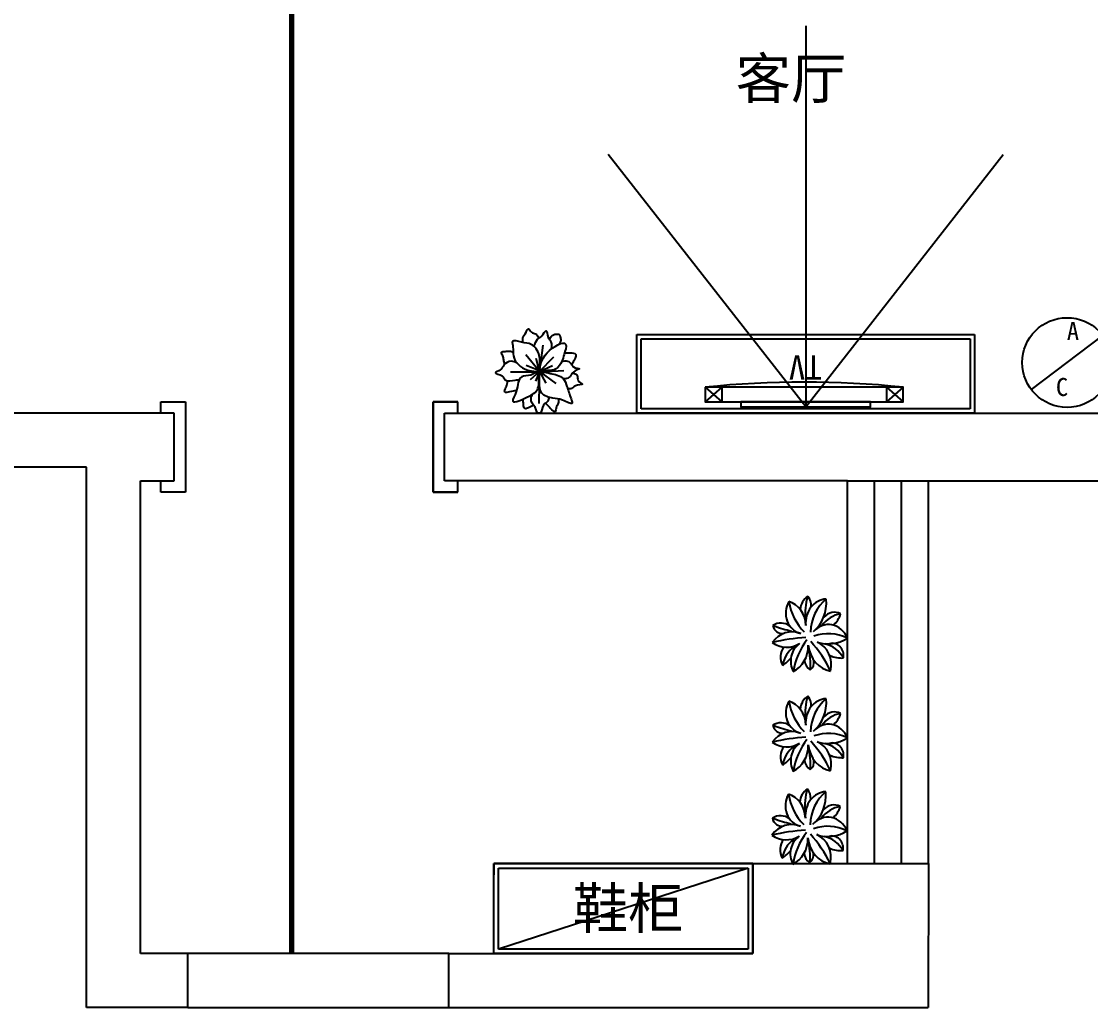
# Model space of a CAD drawing. Header units: millimetres. Extents: x -1705246 to 222838, y -3231245 to 126310.
# Drawn here: x 202090 to 206839, y -3175 to 1205 of the extents above; entities that cross this region are included whole.
import ezdxf

# ---------------------------------------------------------------- set-up
doc = ezdxf.new("R2010")
doc.units = ezdxf.units.MM
for name, color, linetype in [('250', 250, 'Continuous'), ('家具内线', 8, 'Continuous'), ('家具外线', 1, 'Continuous'), ('标注', 3, 'Continuous')]:
    doc.layers.add(name, color=color, linetype=linetype)
doc.layers.add('辅助', color=146, linetype='Continuous', lineweight=9)
doc.styles.get("Standard").update_dxf_attribs({"font": ''})
doc.styles.add('仿宋', font='')
doc.styles.get('Standard').set_extended_font_data('SimSun')
doc.styles.get('仿宋').set_extended_font_data('SimSun')

msp = doc.modelspace()

# ---------------------------------------------------------------- linework, layer by layer
at = {"color": 250}
for p, q in [((205573.1, 1185.6), (205573.1, -505.9)), ((205573.1, -505.9), (204696.1, 614.7)), ((205573.1, -505.9), (206450.2, 614.7)), ((204823.1, -185), (206323.1, -185)), ((204823.1, -535), (204823.1, -185)), ((206323.1, -185), (206323.1, -535)), ((206575.5, -430.1), (206893, -189.4)), ((204843.1, -205), (206303.1, -205)), ((204843.1, -515), (204843.1, -205)), ((206303.1, -205), (206303.1, -515)), ((202708.3, -535), (202708.3, -485)), ((202708.3, -485), (202818.3, -485)), ((202818.3, -485), (202818.3, -885)), ((203918.3, -885), (203918.3, -485)), ((203918.3, -485), (204028.3, -485)), ((204028.3, -485), (203918.3, -485)), ((203918.3, -485), (203918.3, -885)), ((204028.3, -535), (204028.3, -485)), ((204028.3, -535), (204028.3, -485)), ((206303.1, -515), (204843.1, -515)), ((202768.3, -535), (198288.3, -535)), ((202768.3, -535), (202708.3, -535)), ((202768.3, -835), (202768.3, -535)), ((202768.3, -835), (202768.3, -535)), ((202768.3, -835), (202768.3, -535)), ((203968.3, -835), (203968.3, -535)), ((203968.3, -535), (207043.3, -535)), ((203968.3, -535), (204028.3, -535)), ((203968.3, -835), (203968.3, -535)), ((206323.1, -535), (204823.1, -535)), ((202378.3, -775), (194858.3, -775)), ((202378.3, -3175), (202378.3, -775)), ((202618.3, -2935), (202618.3, -835)), ((202618.3, -835), (202768.3, -835)), ((202708.3, -885), (202708.3, -835)), ((202708.3, -835), (202768.3, -835)), ((205758.3, -835), (203968.3, -835)), ((204028.3, -835), (203968.3, -835)), ((204028.3, -885), (204028.3, -835)), ((205758.3, -2535), (205758.3, -835)), ((205758.3, -2535), (205758.3, -835)), ((205758.3, -835), (205998.3, -835)), ((205878.3, -2535), (205878.3, -835)), ((205998.3, -2535), (205998.3, -835)), ((205998.3, -835), (207323.3, -835)), ((206118.3, -2535), (206118.3, -835)), ((202818.3, -885), (202708.3, -885)), ((204028.3, -885), (203918.3, -885)), ((203918.3, -885), (204028.3, -885)), ((205338.3, -2535), (204188.3, -2535)), ((204188.3, -2535), (204188.3, -2585)), ((204188.3, -2535), (205338.3, -2535)), ((204188.3, -2935), (204188.3, -2535)), ((204208.3, -2555), (205318.3, -2555)), ((204208.3, -2915), (204208.3, -2555)), ((205318.3, -2555), (204208.3, -2915)), ((205318.3, -2555), (205318.3, -2915)), ((205338.3, -2935), (205338.3, -2535)), ((205338.3, -2535), (205758.3, -2535)), ((205338.3, -2535), (205338.3, -2935)), ((205758.3, -2535), (206118.3, -2535)), ((206118.3, -2535), (206117.7, -3175)), ((202828.3, -2935), (202618.3, -2935)), ((202828.3, -3175), (202828.3, -2935)), ((203988.3, -2935), (202828.3, -2935)), ((203988.3, -3175), (203988.3, -2935)), ((203988.3, -2935), (205338.3, -2935)), ((203988.3, -3175), (203988.3, -2935)), ((205338.3, -2935), (204188.3, -2935)), ((205318.3, -2915), (204208.3, -2915)), ((202828.3, -3175), (202378.3, -3175)), ((202828.3, -3175), (203988.3, -3175)), ((203988.3, -3175), (206117.7, -3175))]:
    msp.add_line(p, q, dxfattribs=at)
msp.add_circle((206734.2, -309.8), 199.2, dxfattribs=at)
at = {"layer": '250', "color": 5, "const_width": 25}
msp.add_lwpolyline([(203290, -2935), (203290, 1710), (199020, 1710), (199020, 3020), (197008.3, 3020)], dxfattribs=at)
at = {"layer": '家具内线', "color": 250}
for p, q in [((204397.6, -301.4), (204406.7, -232.7)), ((204390.8, -349.1), (204330.8, -275.1)), ((204390.6, -347.4), (204331.6, -322.5)), ((204390.8, -349.1), (204375.7, -292.6)), ((204390.8, -349.1), (204453.8, -285.1)), ((204390.8, -349.1), (204448, -322.5)), ((204371.5, -353.2), (204262.5, -352.7)), ((204390.8, -349.1), (204349.1, -387.2)), ((204390.9, -350.2), (204373.2, -393.1)), ((204390.8, -349.1), (204418.9, -402.2)), ((204390.8, -349.1), (204462.9, -403)), ((204396.5, -350.7), (204498.7, -345.7)), ((204389, -405.5), (204387.6, -491.8))]:
    msp.add_line(p, q, dxfattribs=at)
for centre, major_axis, start_param, end_param in [((205719.2, -1322.1), (0, 251), 1.768065, 2.394191), ((205778.6, -1425.2), (0, 231.4), 1.236152, 1.684397), ((205767.8, -1515.4), (0, 193.4), 0.639486, 1.52962), ((205743.9, -1566.1), (0, 140.8), 0.122173, 0.899859), ((206329.8, 1964.8), (0, 3586.7), 2.859263, 2.883945), ((205674.7, -1741), (0, 227), -0.422616, 0.324932), ((205632.3, -2648.3), (0, 1119.1), 0.057769, 0.208197), ((205776, -1734), (0, 291.9), 0.851058, 1.394467), ((205264.6, -1930.2), (0, 530), -1.079212, -0.769242), ((205631.6, -1702.7), (0, 146), -0.986532, -0.211254), ((205573.9, -1673.2), (0, 116), 0.529927, 1.415675), ((205374.5, -1646.2), (0, 245.1), 4.598653, 5.009933), ((205778.6, -1867.9), (0, 231.4), 1.236152, 1.684397), ((205767.8, -1958.2), (0, 193.4), 0.639486, 1.52962), ((205719.2, -1764.8), (0, 251), 1.768065, 2.394191), ((205743.9, -2008.9), (0, 140.8), 0.122173, 0.899859), ((206329.8, 1522), (0, 3586.7), 2.859263, 2.883945), ((205632.3, -3091), (0, 1119.1), 0.057769, 0.208197), ((205776, -2176.7), (0, 291.9), 0.851058, 1.394467), ((205264.6, -2373), (0, 530), -1.079212, -0.769242), ((205674.7, -2183.7), (0, 227), -0.422616, 0.324932), ((205573.9, -2115.9), (0, 116), 0.529927, 1.415675), ((205374.5, -2089), (0, 245.1), 4.598653, 5.009933), ((205631.6, -2145.4), (0, 146), -0.986532, -0.211254), ((205717.5, -2177.7), (0, 251), 1.768065, 2.394191), ((205776.9, -2280.8), (0, 231.4), 1.236152, 1.684397), ((205766.1, -2371.1), (0, 193.4), 0.639486, 1.52962), ((205742.2, -2421.8), (0, 140.8), 0.122173, 0.899859), ((206328.1, 1109.1), (0, 3586.7), 2.859263, 2.883945), ((205673, -2596.6), (0, 227), -0.422616, 0.324932), ((205630.6, -3503.9), (0, 1119.1), 0.057769, 0.208197), ((205774.3, -2589.6), (0, 291.9), 0.851058, 1.394467), ((205262.9, -2785.8), (0, 530), -1.079212, -0.769242), ((205629.9, -2558.3), (0, 146), -0.986532, -0.211254), ((205572.2, -2528.8), (0, 116), 0.529927, 1.415675), ((205372.8, -2501.9), (0, 245.1), 4.598653, 5.009933)]:
    msp.add_ellipse(centre, major_axis=major_axis, ratio=0.897571, start_param=start_param, end_param=end_param, dxfattribs=at)
at = {"layer": '家具外线', "color": 250}
for centre, major_axis, start_param, end_param in [((205568.6, -1422.4), (0, 93.5), 0.993138, 2.941338), ((205471.3, -1481.2), (0, 114), -1.536179, -0.266269), ((205617, -1415.8), (0, 77), 0.524495, 1.44463), ((205668.3, -1466.3), (0, 106.1), 0.043698, 1.674423), ((205547.2, -1389.1), (0, 56), 4.636915, 5.505824), ((205521.5, -1376.8), (0, 159.8), 3.782582, 4.816003), ((205700.2, -1492.4), (0, 73.2), -0.445664, 0.775754), ((205463, -1547.7), (0, 80.4), -0.590484, 0.523971), ((205673.8, -1577.3), (0, 103.6), -1.139226, 0.796843), ((205636.7, -1390.3), (0, 108.5), 3.800502, 4.372702), ((205512.5, -1630.9), (0, 124.8), -0.359457, 0.901022), ((205468.1, -1465.5), (0, 47.7), 1.837662, 3.28234), ((205489.4, -1437.4), (0, 136.6), 2.58517, 3.623046), ((205587.7, -1636.2), (0, 90.5), 0.536111, 2.111388), ((205471.7, -1568.1), (0, 125.8), 3.564494, 4.731128), ((205701.2, -1550.7), (0, 130.8), 1.685863, 2.993944), ((205673.7, -1373.2), (0, 186.3), 2.842055, 3.671774), ((205589.5, -1652.8), (0, 108.8), 4.459149, 5.917613), ((205691.7, -1612.6), (0, 55.7), 4.540681, 6.538815), ((205524.3, -1618.4), (0, 69.8), 0.866574, 2.12611), ((205735.3, -1455.3), (0, 166.9), 2.774119, 3.178977), ((205336.5, -1427.7), (0, 272.5), 3.724097, 3.920593), ((205611.8, -1630.2), (0, 48.6), 1.664297, 2.699348), ((205575.6, -1640.7), (0, 38.6), 3.671935, 4.903974), ((205617, -1858.6), (0, 77), 0.524495, 1.44463), ((205668.3, -1909), (0, 106.1), 0.043698, 1.674423), ((205547.2, -1831.8), (0, 56), 4.636915, 5.505824), ((205521.5, -1819.5), (0, 159.8), 3.782582, 4.816003), ((205568.6, -1865.1), (0, 93.5), 0.993138, 2.941338), ((205471.3, -1923.9), (0, 114), -1.536179, -0.266269), ((205700.2, -1935.1), (0, 73.2), -0.445664, 0.775754), ((205636.7, -1833), (0, 108.5), 3.800502, 4.372702), ((205512.5, -2073.6), (0, 124.8), -0.359457, 0.901022), ((205463, -1990.4), (0, 80.4), -0.590484, 0.523971), ((205468.1, -1908.2), (0, 47.7), 1.837662, 3.28234), ((205673.8, -2020), (0, 103.6), -1.139226, 0.796843), ((205673.7, -1815.9), (0, 186.3), 2.842055, 3.671774), ((205589.5, -2095.5), (0, 108.8), 4.459149, 5.917613), ((205489.4, -1880.1), (0, 136.6), 2.58517, 3.623046), ((205524.3, -2061.2), (0, 69.8), 0.866574, 2.12611), ((205587.7, -2079), (0, 90.5), 0.536111, 2.111388), ((205471.7, -2010.8), (0, 125.8), 3.564494, 4.731128), ((205701.2, -1993.4), (0, 130.8), 1.685863, 2.993944), ((205691.7, -2055.4), (0, 55.7), 4.540681, 6.538815), ((205336.5, -1870.4), (0, 272.5), 3.724097, 3.920593), ((205611.8, -2072.9), (0, 48.6), 1.664297, 2.699348), ((205575.6, -2083.5), (0, 38.6), 3.671935, 4.903974), ((205735.3, -1898.1), (0, 166.9), 2.774119, 3.178977), ((205566.9, -2278), (0, 93.5), 0.993138, 2.941338), ((205469.7, -2336.8), (0, 114), -1.536179, -0.266269), ((205615.3, -2271.5), (0, 77), 0.524495, 1.44463), ((205666.6, -2321.9), (0, 106.1), 0.043698, 1.674423), ((205545.5, -2244.7), (0, 56), 4.636915, 5.505824), ((205519.8, -2232.4), (0, 159.8), 3.782582, 4.816003), ((205698.5, -2348), (0, 73.2), -0.445664, 0.775754), ((205461.3, -2403.3), (0, 80.4), -0.590484, 0.523971), ((205672.1, -2432.9), (0, 103.6), -1.139226, 0.796843), ((205635, -2245.9), (0, 108.5), 3.800502, 4.372702), ((205510.8, -2486.5), (0, 124.8), -0.359457, 0.901022), ((205466.4, -2321.1), (0, 47.7), 1.837662, 3.28234), ((205487.7, -2293), (0, 136.6), 2.58517, 3.623046), ((205586, -2491.9), (0, 90.5), 0.536111, 2.111388), ((205470, -2423.7), (0, 125.8), 3.564494, 4.731128), ((205699.5, -2406.3), (0, 130.8), 1.685863, 2.993944), ((205672, -2228.8), (0, 186.3), 2.842055, 3.671774), ((205587.8, -2508.4), (0, 108.8), 4.459149, 5.917613), ((205690, -2468.3), (0, 55.7), 4.540681, 6.538815), ((205522.6, -2474), (0, 69.8), 0.866574, 2.12611), ((205733.6, -2311), (0, 166.9), 2.774119, 3.178977), ((205334.8, -2283.3), (0, 272.5), 3.724097, 3.920593), ((205610.1, -2485.8), (0, 48.6), 1.664297, 2.699348), ((205573.9, -2496.4), (0, 38.6), 3.671935, 4.903974)]:
    msp.add_ellipse(centre, major_axis=major_axis, ratio=0.897571, start_param=start_param, end_param=end_param, dxfattribs=at)
for points in [[(204317.5, -219.9), (204317.3, -199.5), (204331, -174.9), (204341.9, -160.3), (204354.7, -174.9), (204373, -182.2), (204387.6, -204.1)], [(204366.4, -238.6), (204382.6, -206.2), (204400.9, -191), (204420.5, -168.5), (204429.3, -198.1), (204440.5, -217.3), (204444.5, -237.6), (204443.3, -248.1)], [(204435.5, -208.1), (204446.5, -189.9), (204474.2, -183.6), (204477.4, -184.3), (204482.2, -195.4), (204486.1, -210.5), (204477.4, -228.6)], [(204390.8, -353.2), (204424.2, -267), (204507.3, -229.1), (204500.4, -274.1), (204490.1, -304.5), (204463.8, -338), (204386.7, -350.1), (204352.2, -365.3), (204311.7, -373.4), (204287.3, -438.3), (204272.5, -481.5), (204345.1, -458.6), (204377.6, -436.3), (204386.8, -371.8), (204390.8, -349.1), (204401.9, -350.1), (204438.4, -358.2), (204496.2, -381.5), (204512.5, -416), (204531.7, -471.7), (204535.8, -489), (204493.2, -476.8), (204450.6, -467.7), (204400.9, -446.4), (204390.8, -396.7), (204391.8, -330.9), (204389.7, -278.2), (204354.3, -229.5), (204310.6, -219.4), (204271.1, -216.3), (204273.1, -240.7), (204275.1, -280.2), (204298.5, -320.7), (204375.5, -349.1), (204390.8, -349.1)], [(204236, -316.5), (204232, -298.3), (204227.3, -280.1), (204222.5, -263.5), (204237.6, -260.3), (204258.1, -259.5), (204274.8, -262.7)], [(204502.7, -267.1), (204525.5, -266.1), (204552, -274.4), (204549.2, -289.9), (204542.8, -302.7), (204533.7, -320.9)], [(204291.7, -312.6), (204266, -304.5), (204232.6, -321.7), (204216.3, -343), (204194.9, -355.6), (204225.5, -369.4), (204238.6, -386.6), (204283.3, -387.6), (204301.1, -385.7)], [(204489.8, -304.5), (204515.2, -303.3), (204533.2, -319.5), (204541.3, -329.5), (204568.4, -337.3), (204541.3, -352.2), (204530.6, -366.3), (204512.2, -381.5), (204496, -381.7)], [(204539.2, -356.8), (204559.3, -369.3), (204562, -389.4), (204581.2, -405.8), (204550.1, -413.1), (204533.7, -425), (204517.3, -426.8)], [(204286.6, -433.5), (204257.4, -440.7), (204236.8, -440.7), (204239.1, -424.8), (204247.9, -405.1), (204250.2, -391.6)], [(204364.2, -500), (204342.1, -511.1), (204326.2, -514.2), (204321.5, -506.3), (204319.1, -488.9), (204317.5, -471.5)], [(204432.6, -463.5), (204427.3, -480.9), (204409, -499.1), (204390.8, -534.6), (204384.7, -534.6), (204376.6, -519.4), (204354.3, -479.8), (204355.3, -459.6), (204361.4, -449.4)], [(204474.3, -469.7), (204474.3, -490.7), (204467, -505.3), (204459.7, -528.1), (204441.5, -515.3), (204431.4, -504.4), (204416.5, -490.5)]]:
    msp.add_spline(points, degree=3, dxfattribs=at)
at = {"layer": '辅助', "color": 250, "lineweight": -3}
for p, q in [((205127, -419.7), (205200.2, -484.6)), ((205200.2, -419.7), (205127, -484.6)), ((205200.2, -419.7), (205200.2, -484.6)), ((205932.3, -419.7), (206005.5, -484.6)), ((206005.5, -419.7), (205932.3, -484.6)), ((205932.3, -419.7), (205932.3, -484.6))]:
    msp.add_line(p, q, dxfattribs=at)
for points in [[(205127, -419.7), (205127, -484.6), (206005.5, -484.6), (206005.5, -419.7)], [(205284.6, -484.6), (205284.6, -505.9), (205861.7, -505.9), (205861.7, -484.6)]]:
    msp.add_lwpolyline(points, close=True, dxfattribs=at)
msp.add_arc((205566.3, -4576.1), 4179.6, 83.9671, 96.0329, dxfattribs=at)

# ---------------------------------------------------------------- texts
at = {"color": 250, "style": '仿宋'}
for s, height, p in [('客厅', 180, (205262.2, 862.2)), ('A', 80, (206733.1, -210.4)), ('C', 80, (206684.6, -458.5)), ('鞋柜', 180, (204539.1, -2823.5))]:
    msp.add_text(s, height=height, dxfattribs=at).set_placement(p)
at = {"layer": '标注', "color": 250, "insert": (205645.3, -277.5), "char_height": 108.33, "width": 557.749, "attachment_point": 7, "rotation": 180}
msp.add_mtext('TV', dxfattribs=at)

doc.saveas('drawing.dxf')
